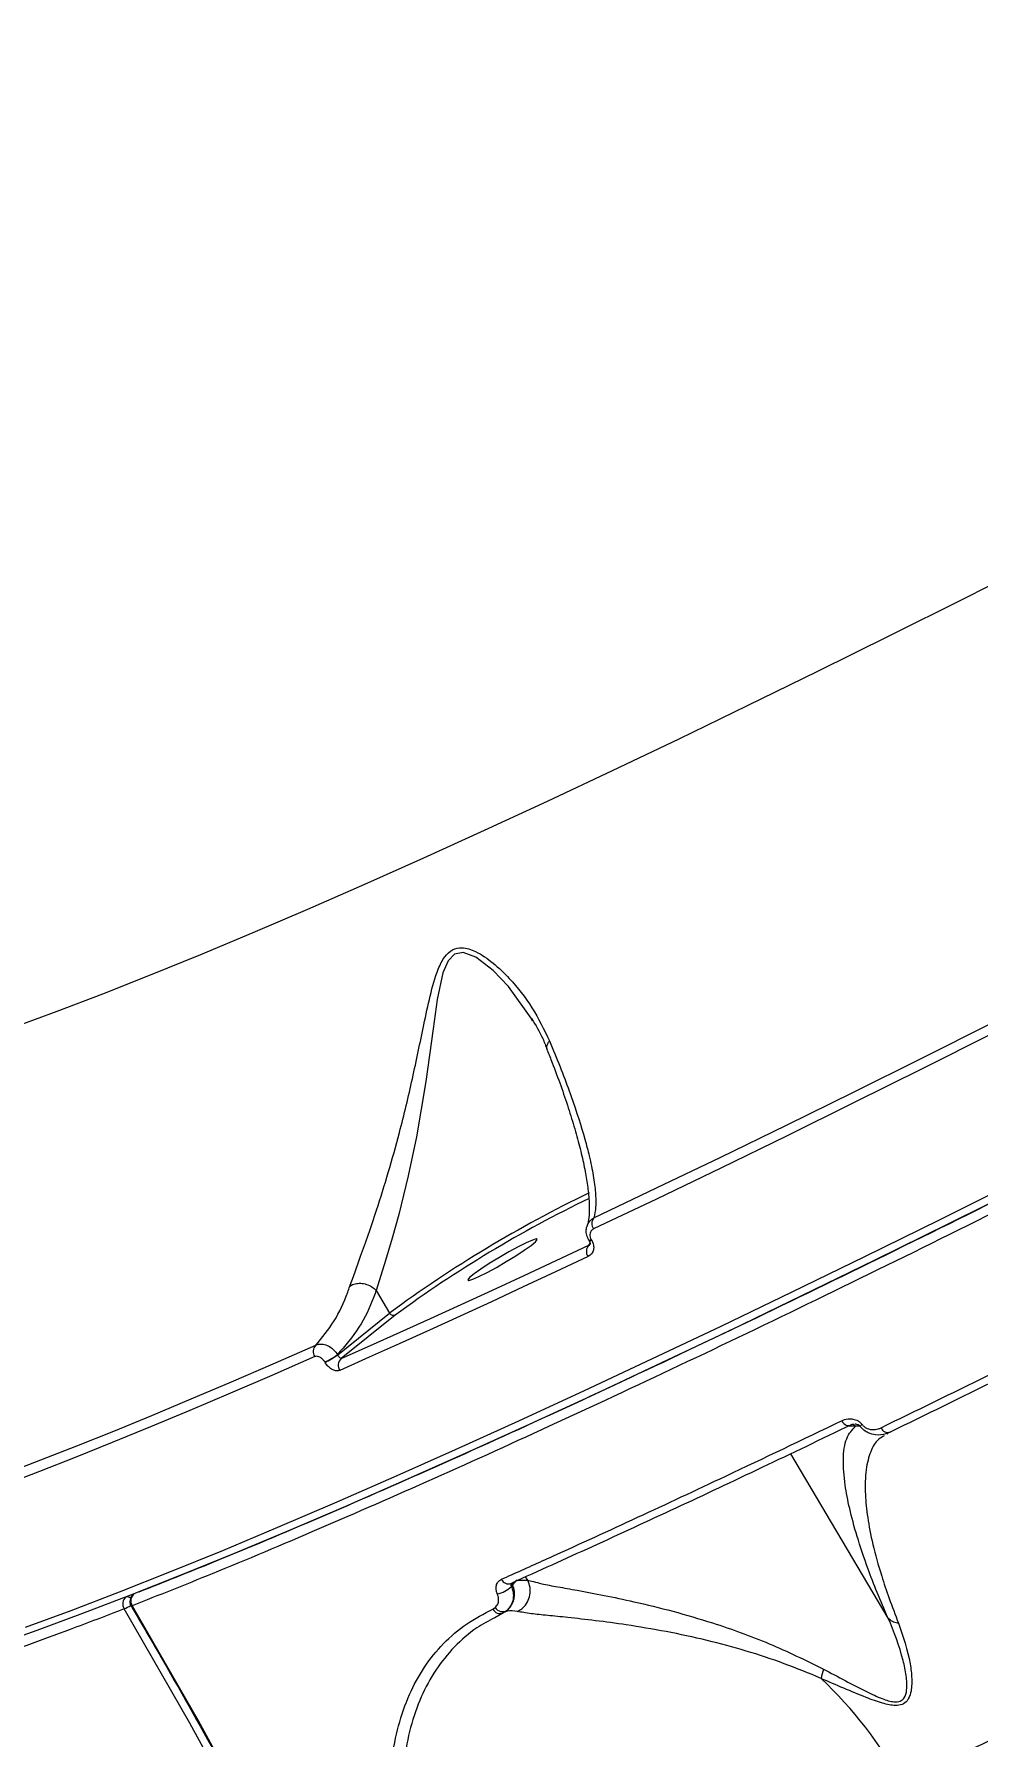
# Model space of a CAD drawing. Header units: millimetres. Extents: x -7245 to 6306, y -6696 to 5973.
# Drawn here: x 2088.6 to 2194.1, y -1620.9 to -1430.5 of the extents above; entities that cross this region are included whole.
import ezdxf

# ---------------------------------------------------------------- set-up
doc = ezdxf.new("R2010")
doc.units = ezdxf.units.MM
for name, color, linetype in [('DIKOM_ОБЪЕКТ', 7, 'Continuous'), ('DIKOM_РАЗМЕР_ЗОНА', 7, 'Continuous'), ('DIKOM_РАЗМЕР_ОБЪЕКТА', 7, 'Continuous')]:
    doc.layers.add(name, color=color, linetype=linetype)
doc.styles.add('style1', font='arial.ttf', dxfattribs={"width": 0.8})
doc.dimstyles.new('1-50', dxfattribs={"dimtxt": 300, "dimasz": 200, "dimexe": 100, "dimexo": 0, "dimgap": 100, "dimtad": 1, "dimtxsty": 'style1', "dimcen": 200, "dimclrd": 7, "dimclre": 7, "dimclrt": 7, "dimadec": 1, "dimazin": 2, "dimtfac": 1, "dimtmove": 0, "dimatfit": 2, "dimfxl": 0, "dimlwd": 25, "dimlwe": 18, "dimarcsym": 0})

# ---------------------------------------------------------------- blocks, each defined once
blk = doc.blocks.new('*D10')
at = {"layer": 'Defpoints', "color": 0, "transparency": 16777216}
for p in [(-4365.71, 2792.53), (4306.16, 475.6), (4306.16, -5965.27)]:
    blk.add_point(p, dxfattribs=at)
at = {"layer": 'DIKOM_РАЗМЕР_ОБЪЕКТА', "color": 7, "lineweight": 18, "transparency": 16777216}
for p, q in [((-4365.71, 2792.53), (-4365.71, -6065.27)), ((4306.16, 475.6), (4306.16, -6065.27))]:
    blk.add_line(p, q, dxfattribs=at)
at = {"layer": 'DIKOM_РАЗМЕР_ОБЪЕКТА', "color": 7, "lineweight": 25, "transparency": 16777216}
blk.add_line((-4165.71, -5965.27), (4106.16, -5965.27), dxfattribs=at)
at = {"layer": 'DIKOM_РАЗМЕР_ОБЪЕКТА', "color": 7, "transparency": 16777216}
for points in [[(-4165.71, -5931.93), (-4165.71, -5998.6), (-4365.71, -5965.27)], [(4106.16, -5931.93), (4106.16, -5998.6), (4306.16, -5965.27)]]:
    blk.add_solid(points, dxfattribs=at)
at = {"layer": 'DIKOM_РАЗМЕР_ОБЪЕКТА', "color": 7, "transparency": 16777216, "insert": (-85.78, -5712.1), "char_height": 300, "attachment_point": 5, "style": 'style1'}
blk.add_mtext('8650', dxfattribs=at)
blk = doc.blocks.new('*D12')
at = {"layer": 'Defpoints', "color": 0, "transparency": 16777216}
for p in [(-5865.71, 123.34), (6306.18, -91.92), (6306.18, -6596.14)]:
    blk.add_point(p, dxfattribs=at)
at = {"layer": 'DIKOM_РАЗМЕР_ЗОНА', "color": 7, "lineweight": 18, "transparency": 16777216}
for p, q in [((-5865.71, 123.34), (-5865.71, -6696.14)), ((6306.18, -91.92), (6306.18, -6696.14))]:
    blk.add_line(p, q, dxfattribs=at)
at = {"layer": 'DIKOM_РАЗМЕР_ЗОНА', "color": 7, "lineweight": 25, "transparency": 16777216}
blk.add_line((-5665.71, -6596.14), (6106.18, -6596.14), dxfattribs=at)
at = {"layer": 'DIKOM_РАЗМЕР_ЗОНА', "color": 7, "transparency": 16777216}
for points in [[(-5665.71, -6562.81), (-5665.71, -6629.48), (-5865.71, -6596.14)], [(6106.18, -6562.81), (6106.18, -6629.48), (6306.18, -6596.14)]]:
    blk.add_solid(points, dxfattribs=at)
at = {"layer": 'DIKOM_РАЗМЕР_ЗОНА', "color": 7, "transparency": 16777216, "insert": (-71.19, -6342.97), "char_height": 300, "attachment_point": 5, "style": 'style1'}
blk.add_mtext('12150', dxfattribs=at)

msp = doc.modelspace()

# ---------------------------------------------------------------- linework, layer by layer
at = {"layer": 'DIKOM_ОБЪЕКТ', "color": 7, "linetype": 'Continuous', "lineweight": 15}
for p, q in [((2144.36, -1540.871), (2144.223, -1540.601)), ((2150.639, -1565.368), (2150.691, -1565.457)), ((2150.642, -1565.926), (2150.776, -1565.721)), ((2150.91, -1565.28), (2150.962, -1565.369)), ((2126.868, -1570.978), (2126.872, -1570.984)), ((2126.872, -1570.984), (2128.371, -1573.517)), ((2122.567, -1578.181), (2128.371, -1573.517)), ((2129.001, -1573.751), (2122.957, -1578.607)), ((2122.55, -1578.153), (2122.567, -1578.181)), ((2121.151, -1579.026), (2121.135, -1578.998)), ((2180.463, -1586.177), (2179.673, -1586.153)), ((2184.012, -1587.021), (2183.955, -1587.057)), ((2184.085, -1607.618), (2173.213, -1589.246)), ((2143.807, -1603.395), (2143.574, -1603)), ((2141.94, -1603.75), (2142.03, -1603.698)), ((2141.94, -1603.749), (2141.94, -1603.75)), ((2142.552, -1603.377), (2143.807, -1603.395)), ((2143.807, -1603.395), (2143.809, -1603.398)), ((2139.927, -1606.611), (2140.188, -1606.441)), ((2141.504, -1606.753), (2141.033, -1607.063)), ((2141.033, -1607.063), (2140.125, -1607.581))]:
    msp.add_line(p, q, dxfattribs=at)
at = {"layer": 'DIKOM_ОБЪЕКТ', "color": 7, "linetype": 'Continuous', "lineweight": 15, "flags": 128}
for points in [[(2069.812, -1546.835), (2073.534, -1545.777), (2077.538, -1544.541), (2081.821, -1543.125), (2086.379, -1541.533), (2091.207, -1539.765), (2096.302, -1537.822), (2101.659, -1535.708), (2107.272, -1533.423), (2113.136, -1530.97), (2119.247, -1528.351), (2125.597, -1525.569), (2132.182, -1522.626), (2138.994, -1519.525), (2146.029, -1516.268), (2153.279, -1512.859), (2160.737, -1509.301), (2168.397, -1505.598), (2176.252, -1501.752), (2184.293, -1497.768), (2192.515, -1493.648), (2200.908, -1489.398)], [(2144.223, -1540.601), (2144.2, -1540.557), (2141.657, -1537.014), (2139.945, -1535.205), (2138.021, -1533.73), (2136.594, -1533.206), (2135.634, -1533.388), (2134.902, -1534.133), (2134.322, -1535.49), (2133.69, -1538.447), (2133.225, -1541.72), (2132.416, -1547.63), (2131.372, -1553.813), (2130.459, -1558.167), (2129.386, -1562.5), (2128.654, -1565.129), (2127.906, -1567.633), (2126.868, -1570.977), (2126.868, -1570.978), (2126.868, -1570.978)], [(2211.72, -1534.15), (2203.645, -1538.276), (2195.704, -1542.299), (2187.903, -1546.215), (2180.246, -1550.022), (2172.739, -1553.717), (2165.387, -1557.298), (2158.196, -1560.763), (2151.169, -1564.108)], [(2151.209, -1562.863), (2158.219, -1559.526), (2165.395, -1556.069), (2172.73, -1552.496), (2180.221, -1548.809), (2187.861, -1545.01), (2195.645, -1541.103), (2203.568, -1537.089), (2211.625, -1532.972)], [(2199.335, -1559.321), (2190.846, -1563.552), (2182.539, -1567.647), (2174.42, -1571.602), (2166.498, -1575.415), (2158.778, -1579.083), (2151.266, -1582.601), (2143.971, -1585.968), (2136.896, -1589.18), (2130.049, -1592.234), (2123.434, -1595.129), (2117.059, -1597.861), (2110.927, -1600.429), (2105.045, -1602.829), (2099.417, -1605.061), (2094.048, -1607.122), (2088.942, -1609.011), (2084.104, -1610.726), (2079.537, -1612.264), (2075.246, -1613.627), (2071.235, -1614.811), (2067.506, -1615.816), (2064.393, -1616.568)], [(2087.676, -1608.647), (2092.794, -1606.754), (2098.176, -1604.688), (2103.818, -1602.451), (2109.714, -1600.044), (2115.86, -1597.47), (2122.251, -1594.732), (2128.881, -1591.83), (2135.744, -1588.768), (2142.836, -1585.549), (2150.149, -1582.174), (2157.679, -1578.647), (2165.417, -1574.971), (2173.359, -1571.149), (2181.496, -1567.184), (2189.823, -1563.079), (2198.332, -1558.839)], [(2122.957, -1578.607), (2126.236, -1577.148), (2129.568, -1575.653), (2132.953, -1574.121), (2136.39, -1572.553), (2139.878, -1570.949), (2143.416, -1569.309), (2147.005, -1567.635), (2150.642, -1565.926)], [(2137.321, -1569.55), (2137.124, -1569.796), (2137.242, -1569.859), (2137.663, -1569.734), (2138.356, -1569.432), (2139.262, -1568.978), (2140.309, -1568.407), (2141.412, -1567.766), (2142.482, -1567.107), (2143.432, -1566.483), (2144.184, -1565.946), (2144.679, -1565.538), (2144.875, -1565.292), (2144.758, -1565.229), (2144.336, -1565.353), (2143.644, -1565.654), (2142.737, -1566.109), (2141.69, -1566.681), (2140.587, -1567.321), (2139.517, -1567.98), (2138.568, -1568.604), (2137.815, -1569.142), (2137.321, -1569.55)], [(2150.645, -1565.346), (2150.638, -1565.363), (2150.639, -1565.368)], [(2150.556, -1567.205), (2146.91, -1568.918), (2143.314, -1570.597), (2139.767, -1572.24), (2136.271, -1573.848), (2132.826, -1575.42), (2129.433, -1576.955), (2126.093, -1578.454), (2122.806, -1579.917)], [(2120.004, -1578.387), (2115.226, -1580.479), (2110.572, -1582.487), (2106.044, -1584.41), (2101.643, -1586.247), (2097.371, -1587.998), (2093.231, -1589.661), (2089.223, -1591.236), (2085.351, -1592.722)], [(2085.535, -1591.415), (2089.399, -1589.932), (2093.398, -1588.36), (2097.529, -1586.701), (2101.791, -1584.954), (2106.183, -1583.121), (2110.701, -1581.202), (2115.345, -1579.198), (2120.112, -1577.111)], [(2178.902, -1585.555), (2179.012, -1585.715), (2179.139, -1585.854), (2179.279, -1585.965), (2179.426, -1586.045), (2179.574, -1586.091), (2179.718, -1586.1), (2179.852, -1586.073), (2179.972, -1586.01)], [(2186.712, -1893.123), (2185.86, -1879.195), (2184.664, -1865.238), (2183.123, -1851.261), (2181.238, -1837.273), (2179.011, -1823.283), (2176.444, -1809.3), (2173.537, -1795.333), (2170.293, -1781.392), (2166.714, -1767.486), (2162.802, -1753.623), (2158.56, -1739.813), (2153.991, -1726.066), (2149.097, -1712.389), (2143.883, -1698.792), (2138.35, -1685.284), (2132.503, -1671.874), (2126.346, -1658.57), (2119.883, -1645.382), (2113.118, -1632.317), (2106.055, -1619.384), (2098.699, -1606.593)], [(2099.605, -1606.239), (2106.983, -1619.069), (2114.068, -1632.041), (2120.853, -1645.145), (2127.336, -1658.373), (2133.512, -1671.717), (2139.376, -1685.168), (2144.926, -1698.717), (2150.156, -1712.354), (2155.065, -1726.072), (2159.648, -1739.862), (2163.902, -1753.713), (2167.826, -1767.617), (2171.416, -1781.565), (2174.669, -1795.549), (2177.585, -1809.558), (2180.16, -1823.583), (2182.394, -1837.615), (2184.284, -1851.646), (2185.83, -1865.665), (2187.03, -1879.664), (2187.884, -1893.634)]]:
    msp.add_lwpolyline(points, dxfattribs=at)
at = {"layer": 'DIKOM_ОБЪЕКТ', "color": 7, "linetype": 'Continuous', "lineweight": 15}
for centre, radius, start, end in [((2211.939, -1686.982), 140.917, 115.77088, 126.37195), ((2209.977, -1683.693), 136.544, 115.7371, 126.37303), ((2151.992, -1563.511), 1.017, 140.43335, 215.95667), ((2151.346, -1566.615), 0.985, 135.59424, 216.77194), ((2150.608, -1564.816), 0.554, 273.14601, 302.95014), ((2150.664, -1564.912), 0.545, 272.79646, 303.08757), ((2120.835, -1577.815), 1.009, 135.78275, 214.53754), ((2117.622, -1571.505), 8.276, 295.11847, 306.55039), ((2117.605, -1571.481), 8.337, 295.17368, 306.52364), ((2123.613, -1579.347), 0.988, 131.57461, 215.22428), ((2180.038, -1586.426), 0.493, 30.45735, 71.80618), ((2187.161, -1594.074), 10.069, 126.37599, 128.10228), ((2184.076, -1586.038), 0.828, 201.45874, 287.09301), ((2100.338, -1605.756), 1, 123.40464, 197.07526), ((2100.438, -1605.691), 0.997, 127.50396, 213.35977), ((2139.974, -1602.114), 2.816, 278.94208, 315.49211), ((2141.659, -1602.932), 0.865, 203.97758, 289.01317), ((2139.87, -1604.903), 2.468, 311.45168, 23.95415), ((2142.571, -1603.698), 0.49, 176.86051, 204.46491), ((2099.533, -1606.045), 0.998, 127.40595, 213.29281), ((2096.286, -1601.007), 6.084, 293.36032, 301.28169), ((2099.023, -1605.832), 0.588, 49.03737, 99.45422), ((2100.338, -1605.756), 1, 197.07526, 210.53085), ((2099.514, -1606.119), 0.15, 255.56218, 307.1396), ((2140.719, -1606.251), 0.871, 204.42743, 291.13366), ((2140.999, -1605.954), 0.945, 210.99235, 302.2952), ((2182.119, -1615.212), 5.571, 160.11833, 171.27057), ((2143.476, -1649.328), 48.171, 28.99577, 46.53495)]:
    msp.add_arc(centre, radius, start, end, dxfattribs=at)
for points, knots in [([(2725.415, -1237.733), (2723.499, -1239.27), (2718.297, -1243.441), (2708.98, -1250.678), (2697.241, -1259.55), (2684.559, -1268.893), (2671.015, -1278.655), (2656.665, -1288.793), (2641.547, -1299.276), (2625.672, -1310.096), (2609.08, -1321.228), (2591.83, -1332.633), (2574.004, -1344.26), (2555.682, -1356.052), (2536.919, -1367.977), (2517.736, -1380.015), (2498.174, -1392.145), (2478.297, -1404.328), (2458.198, -1416.508), (2437.971, -1428.627), (2417.926, -1440.5), (2398.101, -1452.108), (2378.524, -1463.442), (2359.004, -1474.618), (2339.623, -1485.586), (2320.467, -1496.298), (2301.352, -1506.856), (2282.326, -1517.224), (2263.429, -1527.374), (2244.956, -1537.15), (2226.99, -1546.509), (2209.616, -1555.402), (2192.894, -1563.802), (2176.865, -1571.682), (2161.543, -1579.04), (2146.969, -1585.857), (2133.205, -1592.105), (2120.336, -1597.741), (2109.11, -1602.467), (2102.539, -1605.075), (2099.605, -1606.239)], [0, 0, 0, 0, 0.0156522, 0.0424894, 0.0694114, 0.0963764, 0.1233416, 0.1502634, 0.1771007, 0.2039378, 0.2308598, 0.2578249, 0.2847899, 0.3117117, 0.3385493, 0.3653867, 0.3923086, 0.4192736, 0.4462386, 0.4731606, 0.4999979, 0.525846, 0.55177, 0.5777322, 0.6036943, 0.6296181, 0.6554664, 0.682304, 0.7092256, 0.736191, 0.7631561, 0.790078, 0.8169153, 0.8437527, 0.8706751, 0.8976401, 0.924605, 0.9515268, 0.9783645, 1, 1, 1, 1]), ([(2100.394, -1604.674), (2103.137, -1603.585), (2109.511, -1601.054), (2120.514, -1596.42), (2133.35, -1590.799), (2147.082, -1584.564), (2161.621, -1577.764), (2176.907, -1570.424), (2192.897, -1562.563), (2209.579, -1554.183), (2226.912, -1545.31), (2244.835, -1535.974), (2263.265, -1526.221), (2282.116, -1516.095), (2301.097, -1505.752), (2320.167, -1495.22), (2339.277, -1484.532), (2358.611, -1473.59), (2378.085, -1462.442), (2397.615, -1451.134), (2417.393, -1439.554), (2437.39, -1427.709), (2457.57, -1415.618), (2477.621, -1403.468), (2497.45, -1391.313), (2516.965, -1379.213), (2536.102, -1367.203), (2554.821, -1355.307), (2573.099, -1343.542), (2590.883, -1331.944), (2608.095, -1320.563), (2624.633, -1309.466), (2638.853, -1299.784), (2647.287, -1293.93), (2650.713, -1291.553)], [0, 0, 0, 0, 0.0241328, 0.0560858, 0.0881401, 0.1202454, 0.1523509, 0.1844049, 0.2163582, 0.2483118, 0.2803655, 0.3124712, 0.3445767, 0.3766306, 0.408584, 0.4393595, 0.4702252, 0.5011366, 0.532048, 0.5629137, 0.5936892, 0.6256426, 0.6576966, 0.689802, 0.7219073, 0.7539614, 0.7859145, 0.8178679, 0.8499221, 0.8820272, 0.9141324, 0.9461868, 0.9781398, 1, 1, 1, 1]), ([(2694.951, -1322.499), (2691.116, -1325.327), (2683.434, -1330.992), (2670.887, -1339.992), (2657.641, -1349.329), (2643.683, -1358.993), (2629.097, -1368.933), (2613.919, -1379.122), (2598.163, -1389.547), (2581.867, -1400.187), (2565.086, -1411.006), (2547.9, -1421.954), (2530.388, -1432.982), (2512.599, -1444.057), (2494.556, -1455.164), (2476.294, -1466.282), (2457.878, -1477.375), (2439.392, -1488.393), (2420.923, -1499.285), (2402.518, -1510.022), (2384.212, -1520.582), (2366.032, -1530.953), (2348.043, -1541.099), (2330.329, -1550.974), (2312.973, -1560.533), (2296.018, -1569.752), (2279.503, -1578.607), (2263.447, -1587.093), (2247.909, -1595.18), (2232.961, -1602.831), (2218.668, -1610.014), (2206.107, -1616.197), (2195.086, -1621.516), (2188.768, -1624.491), (2185.609, -1625.978)], [0, 0, 0, 0, 0.0315572, 0.0632133, 0.0949199, 0.1266266, 0.1582832, 0.1898398, 0.2213973, 0.2530547, 0.2847623, 0.3164701, 0.3481274, 0.3796854, 0.4112654, 0.4429445, 0.4746744, 0.5064044, 0.5380838, 0.5696642, 0.6012953, 0.6330255, 0.6648065, 0.6965878, 0.7283185, 0.7599498, 0.7916592, 0.8234677, 0.855327, 0.8871861, 0.9189951, 0.950705, 0.9753522, 1, 1, 1, 1]), ([(2123.926, -1570.509), (2124.307, -1569.443), (2124.926, -1567.713), (2126.002, -1564.712), (2127.06, -1561.603), (2128.262, -1557.776), (2129.639, -1552.824), (2130.973, -1547.234), (2132.016, -1542.109), (2132.892, -1538.013), (2133.599, -1535.407), (2134.453, -1533.678), (2135.36, -1532.807), (2136.574, -1532.558), (2138.175, -1533.082), (2139.985, -1534.34), (2142.161, -1536.444), (2144.426, -1539.329), (2145.636, -1541.826), (2146.247, -1543.087)], [0, 0, 0, 0, 0.0742535, 0.1205091, 0.16782, 0.2375779, 0.3094444, 0.405668, 0.5047018, 0.5602503, 0.616853, 0.6484793, 0.6753872, 0.7024602, 0.7386879, 0.7871094, 0.8368173, 0.9176551, 1, 1, 1, 1]), ([(2144.252, -1540.591), (2144.696, -1541.322), (2145.377, -1542.442), (2145.837, -1543.662), (2145.997, -1544.088)], [0, 0, 0, 0, 0.6517334, 1, 1, 1, 1]), ([(2146.014, -1544.116), (2145.992, -1544.079), (2145.901, -1543.924), (2145.954, -1543.608), (2146.092, -1543.295), (2146.21, -1543.136), (2146.247, -1543.087)], [0, 0, 0, 0, 0.1296397, 0.5491498, 0.8614201, 1, 1, 1, 1]), ([(2146.247, -1543.087), (2146.35, -1543.332), (2146.867, -1544.564), (2147.715, -1546.687), (2149.039, -1550.254), (2150.025, -1553.346), (2150.759, -1556.175), (2151.174, -1558.197), (2151.412, -1560.094), (2151.45, -1561.696), (2151.289, -1562.474), (2151.209, -1562.863)], [0, 0, 0, 0, 0.0242889, 0.1222511, 0.2202115, 0.4215165, 0.5118926, 0.6322416, 0.752596, 0.8763048, 1, 1, 1, 1]), ([(2145.988, -1544.127), (2146.177, -1544.595), (2146.733, -1545.975), (2147.523, -1548.129), (2148.371, -1550.605), (2149.095, -1552.96), (2149.695, -1555.179), (2150.16, -1557.231), (2150.485, -1559.084), (2150.667, -1560.709), (2150.71, -1562.076), (2150.633, -1563.094), (2150.515, -1563.66), (2150.457, -1563.789), (2150.454, -1563.796)], [0, 0, 0, 0, 0.0447305, 0.1319348, 0.2217103, 0.3140977, 0.4089988, 0.5060239, 0.6045033, 0.7036261, 0.8033369, 0.9004884, 0.9946129, 1, 1, 1, 1]), ([(2183.305, -1586.341), (2187.258, -1584.412), (2195.163, -1580.553), (2207.561, -1574.374), (2220.309, -1567.937), (2229.128, -1563.404), (2233.538, -1561.137)], [0, 0, 0, 0, 0.2490998, 0.498198, 0.7490985, 1, 1, 1, 1]), ([(2150.645, -1565.346), (2150.6, -1565.266), (2150.455, -1565), (2150.333, -1564.513), (2150.37, -1563.906), (2150.618, -1563.342), (2150.952, -1563.014), (2151.173, -1562.884), (2151.209, -1562.863)], [0, 0, 0, 0, 0.0892082, 0.293645, 0.4896071, 0.7162822, 0.9545098, 1, 1, 1, 1]), ([(2234.445, -1561.675), (2230.076, -1563.921), (2221.339, -1568.413), (2208.644, -1574.825), (2196.239, -1581.011), (2188.293, -1584.89), (2184.32, -1586.83)], [0, 0, 0, 0, 0.2490977, 0.4981987, 0.7490992, 1, 1, 1, 1]), ([(2151.169, -1564.108), (2151.07, -1564.173), (2150.894, -1564.287), (2150.77, -1564.57), (2150.752, -1564.861), (2150.814, -1565.105), (2150.888, -1565.24), (2150.91, -1565.28)], [0, 0, 0, 0, 0.3024843, 0.5346159, 0.7253772, 0.9171486, 1, 1, 1, 1]), ([(2150.962, -1565.369), (2150.995, -1565.43), (2151.11, -1565.641), (2151.206, -1566.029), (2151.173, -1566.493), (2150.975, -1566.933), (2150.704, -1567.109), (2150.556, -1567.205)], [0, 0, 0, 0, 0.0796599, 0.275626, 0.4707572, 0.7105205, 1, 1, 1, 1]), ([(2150.642, -1565.926), (2150.683, -1565.916), (2150.731, -1565.905), (2150.751, -1565.85), (2150.753, -1565.842)], [0, 0, 0, 0, 0.8614577, 1, 1, 1, 1]), ([(2150.69, -1565.458), (2150.696, -1565.468), (2150.724, -1565.51), (2150.753, -1565.587), (2150.778, -1565.685), (2150.78, -1565.774), (2150.766, -1565.831), (2150.759, -1565.839), (2150.756, -1565.843)], [0, 0, 0, 0, 0.0368279, 0.1512803, 0.2859516, 0.4700833, 0.7687709, 1, 1, 1, 1]), ([(2120.112, -1577.111), (2120.829, -1576.251), (2122.235, -1574.563), (2123.359, -1572.144), (2123.848, -1570.734), (2123.926, -1570.509)], [0, 0, 0, 0, 0.4665238, 0.9150146, 1, 1, 1, 1]), ([(2123.926, -1570.509), (2123.946, -1570.495), (2124.113, -1570.377), (2124.499, -1570.215), (2125.136, -1570.155), (2125.801, -1570.278), (2126.417, -1570.556), (2126.72, -1570.84), (2126.868, -1570.978)], [0, 0, 0, 0, 0.0260349, 0.2202855, 0.4179259, 0.6155109, 0.8130856, 1, 1, 1, 1]), ([(2126.872, -1570.984), (2126.787, -1571.22), (2126.25, -1572.708), (2124.984, -1575.354), (2123.39, -1577.187), (2122.55, -1578.153)], [0, 0, 0, 0, 0.0814797, 0.5156648, 1, 1, 1, 1]), ([(2129.001, -1573.751), (2128.99, -1573.756), (2128.962, -1573.77), (2128.885, -1573.792), (2128.763, -1573.799), (2128.61, -1573.75), (2128.469, -1573.655), (2128.404, -1573.563), (2128.371, -1573.517)], [0, 0, 0, 0, 0.0538278, 0.1413554, 0.3559737, 0.570759, 0.7855596, 1, 1, 1, 1]), ([(2121.135, -1578.998), (2121.073, -1578.907), (2120.951, -1578.726), (2120.708, -1578.517), (2120.449, -1578.379), (2120.2, -1578.329), (2120.066, -1578.368), (2120.004, -1578.387)], [0, 0, 0, 0, 0.195167, 0.3901362, 0.5932139, 0.8112015, 1, 1, 1, 1]), ([(2120.112, -1577.111), (2120.251, -1577.059), (2120.552, -1576.946), (2121.1, -1577.001), (2121.659, -1577.237), (2122.173, -1577.626), (2122.424, -1577.976), (2122.55, -1578.153)], [0, 0, 0, 0, 0.1847865, 0.3988251, 0.6012777, 0.7990714, 1, 1, 1, 1]), ([(2122.567, -1578.181), (2122.589, -1578.217), (2122.618, -1578.264), (2122.679, -1578.353), (2122.751, -1578.447), (2122.838, -1578.54), (2122.91, -1578.598), (2122.942, -1578.604), (2122.957, -1578.607)], [0, 0, 0, 0, 0.1269848, 0.1628292, 0.3405845, 0.5453686, 0.7834506, 1, 1, 1, 1]), ([(2122.806, -1579.917), (2122.714, -1579.944), (2122.519, -1580.003), (2122.156, -1579.933), (2121.778, -1579.734), (2121.422, -1579.426), (2121.242, -1579.16), (2121.151, -1579.026)], [0, 0, 0, 0, 0.189146, 0.4045931, 0.6068936, 0.8035208, 1, 1, 1, 1]), ([(2140.868, -1603.284), (2141.246, -1603.115), (2143.134, -1602.269), (2148.12, -1600.02), (2156.037, -1596.39), (2166.738, -1591.391), (2174.549, -1587.644), (2178.902, -1585.555)], [0, 0, 0, 0, 0.0321535, 0.1607894, 0.4182816, 0.6757723, 1, 1, 1, 1]), ([(2179.972, -1586.01), (2176.623, -1587.618), (2169.927, -1590.836), (2160.289, -1595.365), (2150.933, -1599.692), (2144.998, -1602.363), (2142.03, -1603.698)], [0, 0, 0, 0, 0.2493144, 0.4986265, 0.7493134, 1, 1, 1, 1]), ([(2178.902, -1585.555), (2179.01, -1585.51), (2179.352, -1585.366), (2179.924, -1585.304), (2180.511, -1585.443), (2180.92, -1585.664), (2181.099, -1585.866), (2181.189, -1585.967)], [0, 0, 0, 0, 0.160599, 0.5081977, 0.731903, 0.8654071, 1, 1, 1, 1]), ([(2180.285, -1585.958), (2180.23, -1585.959), (2180.117, -1585.962), (2180.021, -1585.993), (2179.972, -1586.01)], [0, 0, 0, 0, 0.4898483, 1, 1, 1, 1]), ([(2180.497, -1585.949), (2180.491, -1585.947), (2180.459, -1585.94), (2180.433, -1585.945), (2180.412, -1585.95)], [0, 0, 0, 0, 0.203346, 1, 1, 1, 1]), ([(2180.947, -1586.151), (2180.93, -1586.132), (2180.895, -1586.092), (2180.813, -1586.035), (2180.672, -1585.971), (2180.566, -1585.958), (2180.497, -1585.949)], [0, 0, 0, 0, 0.0954452, 0.204847, 0.4808832, 1, 1, 1, 1]), ([(2181.189, -1585.967), (2181.274, -1586.064), (2181.444, -1586.258), (2181.827, -1586.463), (2182.369, -1586.585), (2182.891, -1586.518), (2183.206, -1586.383), (2183.305, -1586.341)], [0, 0, 0, 0, 0.1389353, 0.2768126, 0.4966195, 0.8418636, 1, 1, 1, 1]), ([(2184.085, -1607.618), (2183.666, -1606.642), (2182.827, -1604.689), (2181.647, -1601.598), (2180.571, -1598.395), (2179.746, -1595.302), (2179.197, -1592.391), (2179.009, -1589.659), (2179.333, -1587.347), (2180.086, -1586.567), (2180.463, -1586.177)], [0, 0, 0, 0, 0.0717644, 0.1435732, 0.2576818, 0.3721845, 0.4865184, 0.6397353, 0.8198595, 1, 1, 1, 1]), ([(2180.947, -1586.151), (2180.912, -1586.153), (2180.748, -1586.161), (2180.588, -1586.17), (2180.463, -1586.177)], [0, 0, 0, 0, 0.2148692, 1, 1, 1, 1]), ([(2184.32, -1586.83), (2184.165, -1586.897), (2183.664, -1587.117), (2182.814, -1587.202), (2181.96, -1586.978), (2181.355, -1586.624), (2181.086, -1586.312), (2180.947, -1586.151)], [0, 0, 0, 0, 0.1440786, 0.4679281, 0.6900367, 0.8402726, 1, 1, 1, 1]), ([(2183.657, -1587.241), (2183.445, -1587.354), (2182.79, -1587.703), (2182.098, -1588.942), (2181.561, -1590.96), (2181.478, -1593.465), (2181.76, -1596.304), (2182.335, -1599.303), (2183.185, -1602.396), (2184.167, -1605.371), (2184.897, -1607.246), (2185.262, -1608.184)], [0, 0, 0, 0, 0.0697944, 0.2155499, 0.3610644, 0.5148724, 0.6291587, 0.7436144, 0.8576721, 0.9288611, 1, 1, 1, 1]), ([(2140.188, -1606.441), (2140.292, -1606.321), (2140.482, -1606.103), (2140.575, -1605.648), (2140.542, -1605.237), (2140.449, -1604.994), (2140.412, -1604.896)], [0, 0, 0, 0, 0.3466654, 0.6313402, 0.8513166, 1, 1, 1, 1]), ([(2140.412, -1604.896), (2140.393, -1604.852), (2140.322, -1604.682), (2140.255, -1604.354), (2140.289, -1603.928), (2140.481, -1603.521), (2140.735, -1603.365), (2140.868, -1603.284)], [0, 0, 0, 0, 0.0579348, 0.2245146, 0.4300813, 0.7004385, 1, 1, 1, 1]), ([(2141.982, -1604.088), (2142.043, -1604.252), (2142.189, -1604.65), (2142.23, -1605.344), (2142.049, -1606.137), (2141.694, -1606.538), (2141.504, -1606.753)], [0, 0, 0, 0, 0.1615383, 0.3914224, 0.6724481, 1, 1, 1, 1]), ([(2141.943, -1603.747), (2141.93, -1603.769), (2141.908, -1603.808), (2141.915, -1603.904), (2141.94, -1603.99), (2141.961, -1604.044), (2141.975, -1604.074), (2141.982, -1604.088)], [0, 0, 0, 0, 0.4302476, 0.7425518, 0.8770083, 0.942139, 1, 1, 1, 1]), ([(2142.125, -1603.901), (2142.083, -1603.956), (2142.035, -1604.018), (2141.988, -1604.081), (2141.982, -1604.088)], [0, 0, 0, 0, 0.8863311, 1, 1, 1, 1]), ([(2142.552, -1603.377), (2142.509, -1603.428), (2142.367, -1603.597), (2142.224, -1603.776), (2142.125, -1603.901)], [0, 0, 0, 0, 0.3029852, 1, 1, 1, 1]), ([(2142.65, -1606.879), (2142.689, -1606.86), (2142.908, -1606.753), (2143.337, -1606.448), (2143.818, -1605.841), (2144.099, -1605.036), (2144.124, -1604.174), (2143.914, -1603.657), (2143.809, -1603.398)], [0, 0, 0, 0, 0.0324864, 0.1817827, 0.3863017, 0.5908507, 0.795451, 1, 1, 1, 1]), ([(2143.809, -1603.398), (2143.809, -1603.398), (2144.139, -1603.398), (2145.134, -1603.783), (2147.106, -1604.098), (2149.453, -1604.53), (2152.328, -1605.066), (2155.926, -1605.819), (2160.017, -1606.819), (2165.126, -1608.312), (2170.875, -1610.379), (2174.878, -1612.337), (2176.881, -1613.317)], [0, 0, 0, 0, 0.000012, 0.0998812, 0.1766913, 0.2535709, 0.346433, 0.439391, 0.5544055, 0.6695355, 0.8346559, 1, 1, 1, 1]), ([(2098.699, -1606.593), (2096.67, -1607.374), (2091.203, -1609.478), (2083.093, -1612.383), (2074.644, -1615.141), (2067.154, -1617.262), (2060.677, -1618.72), (2055.253, -1619.498), (2051.051, -1619.552), (2048.16, -1619.056), (2047.161, -1618.259), (2046.741, -1617.924)], [0, 0, 0, 0, 0.0702421, 0.1892353, 0.3083176, 0.4273094, 0.5497565, 0.6723042, 0.7947536, 0.9137435, 1, 1, 1, 1]), ([(2099.477, -1606.265), (2100.671, -1608.304), (2104.136, -1614.222), (2109.687, -1624.11), (2116.046, -1635.962), (2122.154, -1647.924), (2128.01, -1659.987), (2133.611, -1672.145), (2138.953, -1684.391), (2144.035, -1696.718), (2148.852, -1709.121), (2153.402, -1721.592), (2157.684, -1734.124), (2161.694, -1746.71), (2165.431, -1759.345), (2168.892, -1772.02), (2172.075, -1784.729), (2174.98, -1797.465), (2177.603, -1810.221), (2179.944, -1822.99), (2182.002, -1835.766), (2183.775, -1848.54), (2185.263, -1861.307), (2186.461, -1874.059), (2187.239, -1884.772), (2187.577, -1891.226), (2187.694, -1893.446)], [0, 0, 0, 0, 0.0228179, 0.0662004, 0.1095846, 0.152967, 0.1963511, 0.2397338, 0.2831178, 0.3265004, 0.3698839, 0.4132681, 0.4566511, 0.5000353, 0.5434179, 0.5868026, 0.6301859, 0.6735698, 0.7169538, 0.7603385, 0.8037221, 0.8471065, 0.8904915, 0.9338765, 0.9772623, 1, 1, 1, 1]), ([(2130.457, -1642.712), (2129.981, -1640.753), (2129.104, -1637.141), (2128.462, -1632.134), (2128.272, -1627.646), (2128.547, -1623.451), (2129.301, -1619.598), (2130.518, -1616.117), (2132.191, -1613.031), (2134.337, -1610.401), (2136.881, -1608.195), (2138.913, -1607.138), (2139.927, -1606.611)], [0, 0, 0, 0, 0.1166829, 0.2150831, 0.3137952, 0.412196, 0.510053, 0.608226, 0.7060855, 0.8039521, 0.9021273, 1, 1, 1, 1]), ([(2142.65, -1606.879), (2142.268, -1606.812), (2141.731, -1606.718), (2141.354, -1606.915), (2141.245, -1606.972)], [0, 0, 0, 0, 0.7111402, 1, 1, 1, 1]), ([(2176.613, -1614.366), (2175.251, -1613.8), (2172.522, -1612.667), (2168.237, -1611.266), (2163.795, -1610.058), (2159.265, -1609.095), (2155.043, -1608.386), (2151.345, -1607.893), (2148.379, -1607.561), (2145.993, -1607.319), (2143.918, -1607.105), (2143.11, -1606.961), (2142.65, -1606.879)], [0, 0, 0, 0, 0.1075972, 0.2154924, 0.3229232, 0.4368085, 0.5505812, 0.6441617, 0.7376642, 0.8166184, 0.8955193, 1, 1, 1, 1]), ([(2140.125, -1607.581), (2139.448, -1607.939), (2137.78, -1608.821), (2135.571, -1610.78), (2133.468, -1613.351), (2131.835, -1616.378), (2130.647, -1619.791), (2129.914, -1623.57), (2129.65, -1627.685), (2129.841, -1632.088), (2130.474, -1637), (2131.337, -1640.541), (2131.805, -1642.463)], [0, 0, 0, 0, 0.0692175, 0.170403, 0.2712698, 0.3721957, 0.4734349, 0.5743669, 0.6759535, 0.7778607, 0.8794594, 1, 1, 1, 1]), ([(2185.262, -1608.184), (2185.77, -1609.681), (2186.457, -1611.711), (2186.785, -1614.404), (2186.717, -1615.838), (2186.332, -1616.839), (2185.702, -1617.316), (2184.762, -1617.442), (2183.372, -1617.146), (2180.637, -1616.13), (2178.302, -1615.107), (2176.613, -1614.366)], [0, 0, 0, 0, 0.2657665, 0.360289, 0.4543348, 0.5177857, 0.5633031, 0.6085967, 0.6803362, 0.768884, 1, 1, 1, 1]), ([(2176.881, -1613.317), (2178.491, -1614.186), (2180.702, -1615.377), (2183.306, -1616.613), (2184.607, -1617.027), (2185.474, -1616.97), (2186.009, -1616.512), (2186.247, -1615.494), (2186.159, -1614.046), (2185.556, -1611.284), (2184.78, -1609.142), (2184.093, -1607.63), (2184.092, -1607.628)], [0, 0, 0, 0, 0.2369855, 0.32527, 0.39381, 0.4351307, 0.4764504, 0.5364592, 0.6308483, 0.7257668, 0.9996828, 1, 1, 1, 1]), ([(2184.092, -1607.628), (2184.091, -1607.628), (2184.09, -1607.626), (2184.088, -1607.622), (2184.086, -1607.62), (2184.085, -1607.618)], [0, 0, 0, 0, 0.232216, 0.5754736, 1, 1, 1, 1]), ([(2185.262, -1608.184), (2185.223, -1608.179), (2184.979, -1608.149), (2184.52, -1608.018), (2184.243, -1607.766), (2184.092, -1607.628)], [0, 0, 0, 0, 0.0793932, 0.4970946, 1, 1, 1, 1])]:
    msp.add_open_spline(points, degree=3, knots=knots, dxfattribs=at)

# ---------------------------------------------------------------- dimensions: what is measured, and where the dimension line sits
at = {"layer": 'DIKOM_РАЗМЕР_ЗОНА'}
dim = msp.add_linear_dim(base=(6306.184, -6596.144), p1=(-5865.714, 123.344), p2=(6306.184, -91.922), text='12150', dimstyle='1-50', dxfattribs=at)
dim.commit()
dim.dimension.update_dxf_attribs({"geometry": '*D12', "text_midpoint": (-71.192, -6596.144), "dimtype": 160})
at = {"layer": 'DIKOM_РАЗМЕР_ОБЪЕКТА'}
dim = msp.add_linear_dim(base=(4306.158, -5965.268), p1=(-4365.714, 2792.532), p2=(4306.158, 475.605), text='8650', dimstyle='1-50', dxfattribs=at)
dim.commit()
dim.dimension.update_dxf_attribs({"geometry": '*D10', "text_midpoint": (-85.784, -5965.268), "dimtype": 160})

doc.saveas('drawing.dxf')
